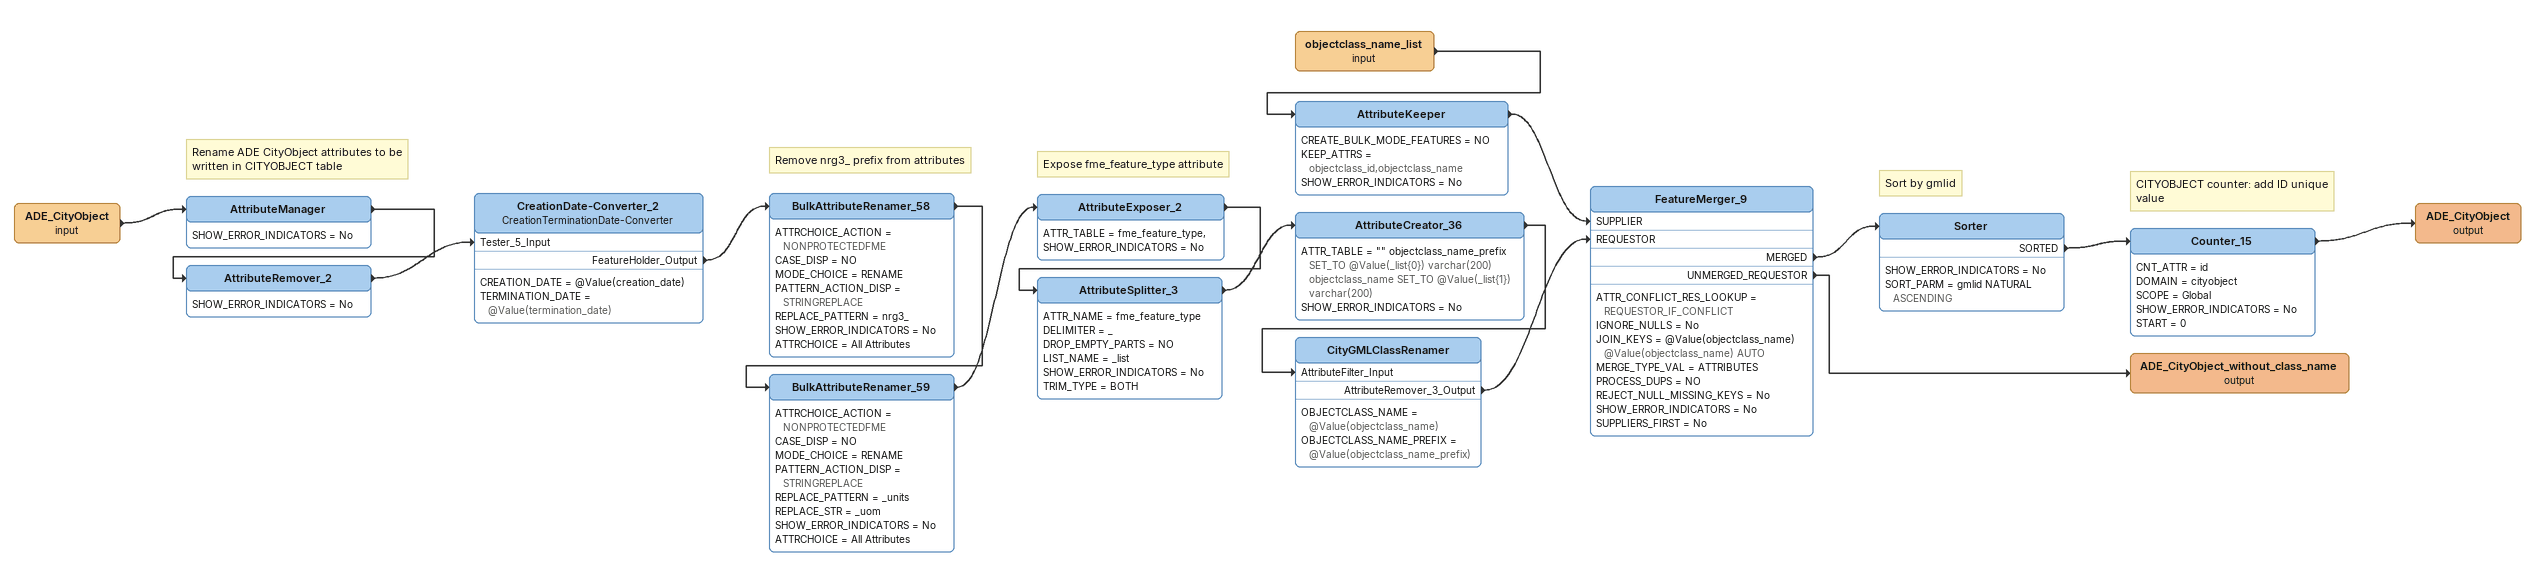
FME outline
ADE_CityObject (input)
    -> AttributeManager
Note: Rename ADE CityObject attributes to be written in CITYOBJECT table
AttributeManager
    SHOW_ERROR_INDICATORS = No
    -> AttributeRemover_2
AttributeRemover_2
    SHOW_ERROR_INDICATORS = No
    -> CreationDate-Converter_2 [Tester_5_Input]
CreationDate-Converter_2: CreationTerminationDate-Converter
    CREATION_DATE = @Value(creation_date)
    TERMINATION_DATE = @Value(termination_date)
    FeatureHolder_Output -> BulkAttributeRenamer_58
Note: Remove nrg3_ prefix from attributes
BulkAttributeRenamer_58
    ATTRCHOICE_ACTION = NONPROTECTEDFME
    CASE_DISP = NO
    MODE_CHOICE = RENAME
    PATTERN_ACTION_DISP = STRINGREPLACE
    REPLACE_PATTERN = nrg3_
    SHOW_ERROR_INDICATORS = No
    ATTRCHOICE = All Attributes
    -> BulkAttributeRenamer_59
BulkAttributeRenamer_59
    ATTRCHOICE_ACTION = NONPROTECTEDFME
    CASE_DISP = NO
    MODE_CHOICE = RENAME
    PATTERN_ACTION_DISP = STRINGREPLACE
    REPLACE_PATTERN = _units
    REPLACE_STR = _uom
    SHOW_ERROR_INDICATORS = No
    ATTRCHOICE = All Attributes
    -> AttributeExposer_2
Note: Expose fme_feature_type attribute
AttributeExposer_2
    ATTR_TABLE = fme_feature_type,
    SHOW_ERROR_INDICATORS = No
    -> AttributeSplitter_3
AttributeSplitter_3
    ATTR_NAME = fme_feature_type
    DELIMITER = _
    DROP_EMPTY_PARTS = NO
    LIST_NAME = _list
    SHOW_ERROR_INDICATORS = No
    TRIM_TYPE = BOTH
    -> AttributeCreator_36
AttributeCreator_36
    ATTR_TABLE = "" objectclass_name_prefix SET_TO @Value(_list{0}) varchar(200)  objectclass_name SET_TO @Value(_list{1}) varchar(200)
    SHOW_ERROR_INDICATORS = No
    -> CityGMLClassRenamer [AttributeFilter_Input]
CityGMLClassRenamer
    OBJECTCLASS_NAME = @Value(objectclass_name)
    OBJECTCLASS_NAME_PREFIX = @Value(objectclass_name_prefix)
    AttributeRemover_3_Output -> FeatureMerger_9 [REQUESTOR]
objectclass_name_list (input)
    -> AttributeKeeper
AttributeKeeper
    CREATE_BULK_MODE_FEATURES = NO
    KEEP_ATTRS = objectclass_id,objectclass_name
    SHOW_ERROR_INDICATORS = No
    -> FeatureMerger_9 [SUPPLIER]
FeatureMerger_9
    ATTR_CONFLICT_RES_LOOKUP = REQUESTOR_IF_CONFLICT
    IGNORE_NULLS = No
    JOIN_KEYS = @Value(objectclass_name) @Value(objectclass_name) AUTO
    MERGE_TYPE_VAL = ATTRIBUTES
    PROCESS_DUPS = NO
    REJECT_NULL_MISSING_KEYS = No
    SHOW_ERROR_INDICATORS = No
    SUPPLIERS_FIRST = No
    MERGED -> Sorter
    UNMERGED_REQUESTOR -> ADE_CityObject_without_class_name (output)
Note: Sort by gmlid
Sorter
    SHOW_ERROR_INDICATORS = No
    SORT_PARM = gmlid NATURAL ASCENDING
    SORTED -> Counter_15
Note: CITYOBJECT counter: add ID unique value
Counter_15
    CNT_ATTR = id
    DOMAIN = cityobject
    SCOPE = Global
    SHOW_ERROR_INDICATORS = No
    START = 0
    -> ADE_CityObject (output)
ADE_CityObject (output)
ADE_CityObject_without_class_name (output)
